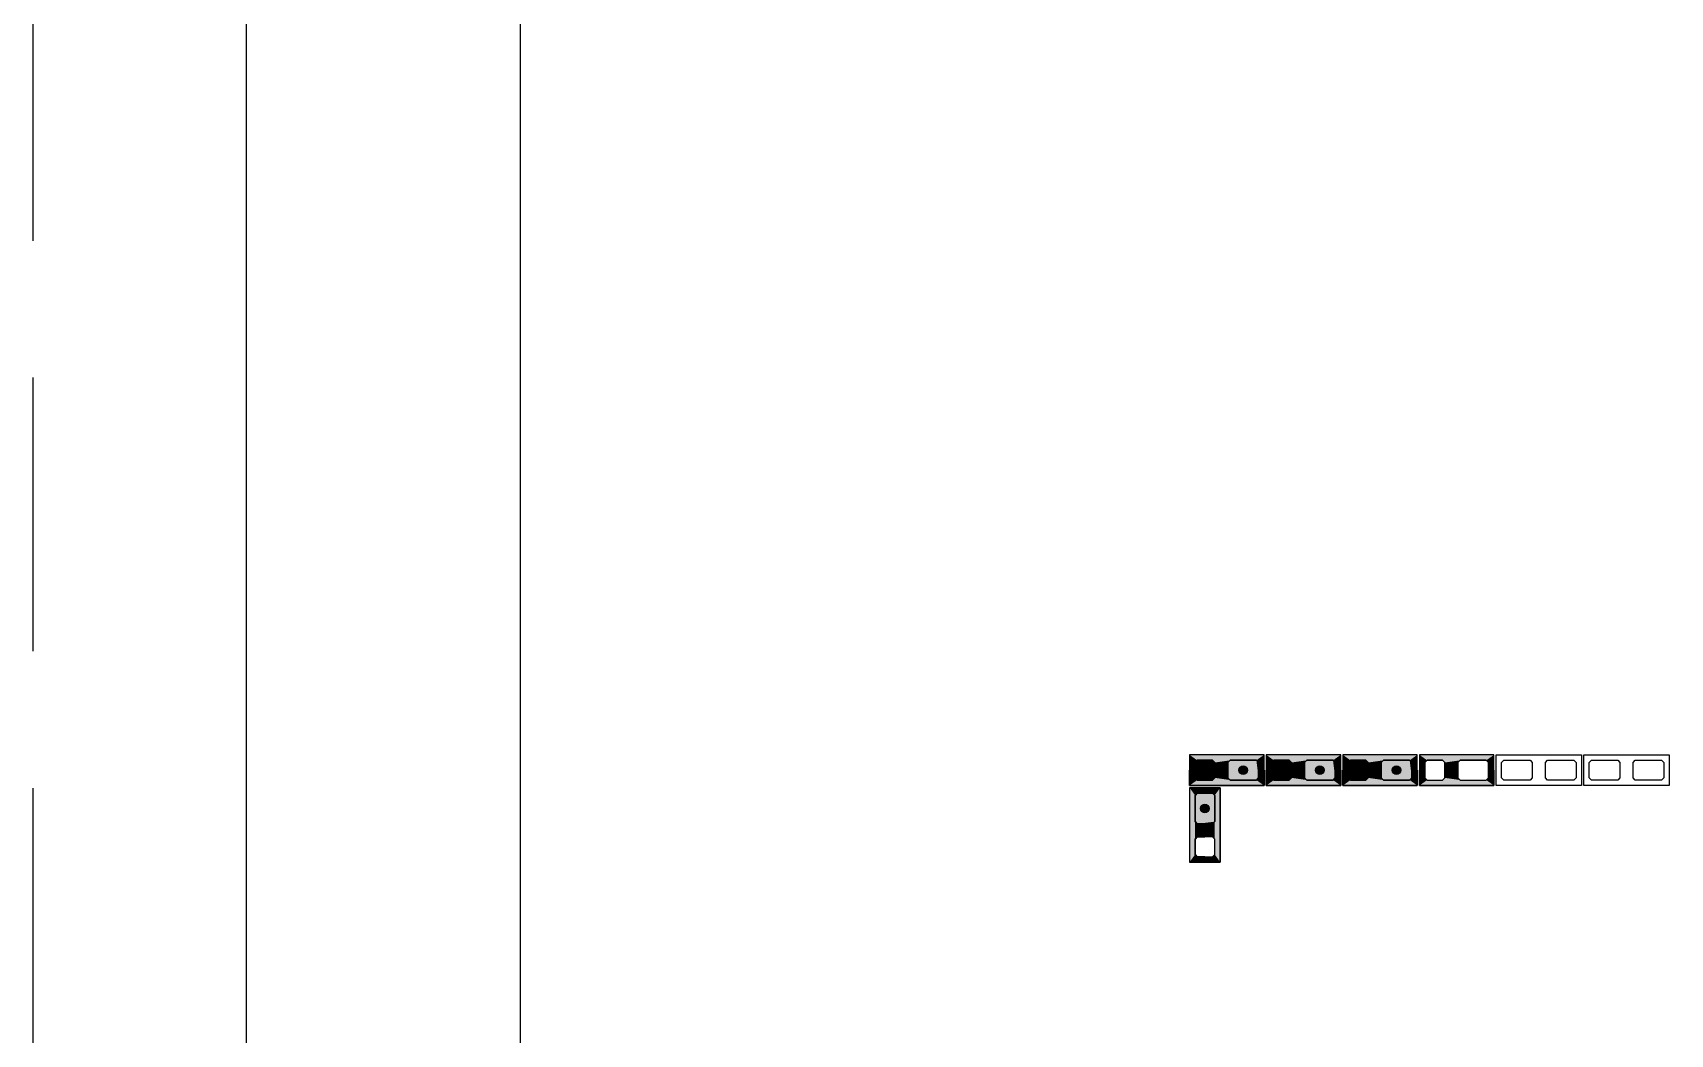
# Model space of a CAD drawing. Extents: x -1 to 122, y -1 to 61.
# Drawn here: x -1.06 to 13.89, y 17.55 to 26.7 of the extents above; entities that cross this region are included whole.
import ezdxf

# ---------------------------------------------------------------- set-up
doc = ezdxf.new("R2010")
doc.units = 0
doc.header["$MEASUREMENT"] = 0
doc.linetypes.add('HIDDEN', pattern=[0.375, 0.25, -0.125])
doc.layers.get('0').update_dxf_attribs({"linetype": 'CONTINUOUS'})
doc.layers.get('Defpoints').update_dxf_attribs({"linetype": 'CONTINUOUS'})
for name, color, linetype in [('ARQ_FOLHA', 7, 'CONTINUOUS'), ('PENA_01', 1, 'CONTINUOUS'), ('PENA_02', 2, 'CONTINUOUS'), ('PENA_03', 3, 'CONTINUOUS'), ('PENA_11', 252, 'CONTINUOUS'), ('PENA_21', 100, 'CONTINUOUS')]:
    doc.layers.add(name, color=color, linetype=linetype)

# ---------------------------------------------------------------- blocks, each defined once
blk = doc.blocks.new('FOLHA A1+1 - 1102 X 594')
at = {"layer": 'ARQ_FOLHA', "color": 1}
for points in [[(-1189, 0), (0, 0), (0, 594), (-1189, 594)], [(-1164, 10), (-10, 10), (-10, 584), (-1164, 584)]]:
    blk.add_lwpolyline(points, close=True, dxfattribs=at)
at = {"layer": 'Defpoints', "color": 8, "linetype": 'HIDDEN', "ltscale": 100}
blk.add_lwpolyline([(-1208.5, 609.5), (-1208.5, -15.5), (19.5, -15.5), (19.5, 609.5)], close=True, dxfattribs=at)

msp = doc.modelspace()

# ---------------------------------------------------------------- linework, layer by layer
at = {"layer": 'PENA_01', "linetype": 'Continuous'}
for points in [[(9.571214, 19.874752), (9.711214, 19.874752), (9.731214, 19.894752), (9.731214, 20.034752), (9.711214, 20.054752), (9.571214, 20.054752), (9.551214, 20.034752), (9.551214, 19.894752), (9.571214, 19.874752)], [(9.871214, 19.874752), (10.111214, 19.874752), (10.131214, 19.894752), (10.131214, 20.034752), (10.111214, 20.054752), (9.871214, 20.054752), (9.851214, 20.034752), (9.851214, 19.894752), (9.871214, 19.874752)], [(10.271214, 19.874752), (10.411214, 19.874752), (10.431214, 19.894752), (10.431214, 20.034752), (10.411214, 20.054752), (10.271214, 20.054752), (10.251214, 20.034752), (10.251214, 19.894752), (10.271214, 19.874752)], [(10.571214, 19.874752), (10.811214, 19.874752), (10.831214, 19.894752), (10.831214, 20.034752), (10.811214, 20.054752), (10.571214, 20.054752), (10.551214, 20.034752), (10.551214, 19.894752), (10.571214, 19.874752)], [(10.971214, 19.874752), (11.111214, 19.874752), (11.131214, 19.894752), (11.131214, 20.034752), (11.111214, 20.054752), (10.971214, 20.054752), (10.951214, 20.034752), (10.951214, 19.894752), (10.971214, 19.874752)], [(11.271214, 19.874752), (11.511214, 19.874752), (11.531214, 19.894752), (11.531214, 20.034752), (11.511214, 20.054752), (11.271214, 20.054752), (11.251214, 20.034752), (11.251214, 19.894752), (11.271214, 19.874752)], [(11.671214, 19.874752), (11.811214, 19.874752), (11.831214, 19.894752), (11.831214, 20.034752), (11.811214, 20.054752), (11.671214, 20.054752), (11.651214, 20.034752), (11.651214, 19.894752), (11.671214, 19.874752)], [(11.971214, 19.874752), (12.211214, 19.874752), (12.231214, 19.894752), (12.231214, 20.034752), (12.211214, 20.054752), (11.971214, 20.054752), (11.951214, 20.034752), (11.951214, 19.894752), (11.971214, 19.874752)], [(12.351214, 20.034752), (12.371214, 20.054752), (12.611214, 20.054752), (12.631214, 20.034752), (12.631214, 19.894752), (12.611214, 19.874752), (12.371214, 19.874752), (12.351214, 19.894752), (12.351214, 20.034752)], [(12.751214, 20.034752), (12.771214, 20.054752), (13.011214, 20.054752), (13.031214, 20.034752), (13.031214, 19.894752), (13.011214, 19.874752), (12.771214, 19.874752), (12.751214, 19.894752), (12.751214, 20.034752)], [(13.151214, 20.034752), (13.171214, 20.054752), (13.411214, 20.054752), (13.431214, 20.034752), (13.431214, 19.894752), (13.411214, 19.874752), (13.171214, 19.874752), (13.151214, 19.894752), (13.151214, 20.034752)], [(13.551214, 20.034752), (13.571214, 20.054752), (13.811214, 20.054752), (13.831214, 20.034752), (13.831214, 19.894752), (13.811214, 19.874752), (13.571214, 19.874752), (13.551214, 19.894752), (13.551214, 20.034752)], [(9.731214, 19.494752), (9.731214, 19.734752), (9.711214, 19.754752), (9.571214, 19.754752), (9.551214, 19.734752), (9.551214, 19.494752), (9.571214, 19.474752), (9.711214, 19.474752), (9.731214, 19.494752)], [(9.731214, 19.194752), (9.731214, 19.334752), (9.711214, 19.354752), (9.571214, 19.354752), (9.551214, 19.334752), (9.551214, 19.194752), (9.571214, 19.174752), (9.711214, 19.174752), (9.731214, 19.194752)]]:
    msp.add_lwpolyline(points, dxfattribs=at)
at = {"layer": 'PENA_02', "linetype": 'Continuous'}
for points in [[(9.501214, 19.824752), (10.181214, 19.824752), (10.181214, 20.104752), (9.501214, 20.104752), (9.501214, 19.824752)], [(10.201214, 19.824752), (10.881214, 19.824752), (10.881214, 20.104752), (10.201214, 20.104752), (10.201214, 19.824752)], [(10.901214, 19.824752), (11.581214, 19.824752), (11.581214, 20.104752), (10.901214, 20.104752), (10.901214, 19.824752)], [(11.601214, 19.824752), (12.281214, 19.824752), (12.281214, 20.104752), (11.601214, 20.104752), (11.601214, 19.824752)], [(12.301214, 20.104752), (13.081214, 20.104752), (13.081214, 19.824752), (12.301214, 19.824752), (12.301214, 20.104752)], [(13.101214, 20.104752), (13.881214, 20.104752), (13.881214, 19.824752), (13.101214, 19.824752), (13.101214, 20.104752)], [(9.781214, 19.124752), (9.781214, 19.804752), (9.501214, 19.804752), (9.501214, 19.124752), (9.781214, 19.124752)]]:
    msp.add_lwpolyline(points, dxfattribs=at)
at = {"layer": 'PENA_03', "linetype": 'Continuous'}
for points in [[(9.731214, 19.894752), (9.711214, 19.874752), (9.571214, 19.874752), (9.551214, 19.894752), (9.551214, 20.034752), (9.571214, 20.054752), (9.711214, 20.054752), (9.731214, 20.034752), (9.731214, 19.894752)], [(10.131214, 19.894752), (10.111214, 19.874752), (9.871214, 19.874752), (9.851214, 19.894752), (9.851214, 20.034752), (9.871214, 20.054752), (10.111214, 20.054752), (10.131214, 20.034752), (10.131214, 19.894752)], [(10.431214, 19.894752), (10.411214, 19.874752), (10.271214, 19.874752), (10.251214, 19.894752), (10.251214, 20.034752), (10.271214, 20.054752), (10.411214, 20.054752), (10.431214, 20.034752), (10.431214, 19.894752)], [(10.831214, 19.894752), (10.811214, 19.874752), (10.571214, 19.874752), (10.551214, 19.894752), (10.551214, 20.034752), (10.571214, 20.054752), (10.811214, 20.054752), (10.831214, 20.034752), (10.831214, 19.894752)], [(11.131214, 19.894752), (11.111214, 19.874752), (10.971214, 19.874752), (10.951214, 19.894752), (10.951214, 20.034752), (10.971214, 20.054752), (11.111214, 20.054752), (11.131214, 20.034752), (11.131214, 19.894752)], [(11.531214, 19.894752), (11.511214, 19.874752), (11.271214, 19.874752), (11.251214, 19.894752), (11.251214, 20.034752), (11.271214, 20.054752), (11.511214, 20.054752), (11.531214, 20.034752), (11.531214, 19.894752)], [(9.571214, 19.474752), (9.551214, 19.494752), (9.551214, 19.734752), (9.571214, 19.754752), (9.711214, 19.754752), (9.731214, 19.734752), (9.731214, 19.494752), (9.711214, 19.474752), (9.571214, 19.474752)]]:
    msp.add_lwpolyline(points, dxfattribs=at)
for centre in [(9.641214, 19.964752), (9.991214, 19.964752), (10.341214, 19.964752), (10.691214, 19.964752), (11.041214, 19.964752), (11.391214, 19.964752), (9.641214, 19.614752)]:
    msp.add_circle(centre, 0.04, dxfattribs=at)
for points in [[(9.681214, 19.964752), (9.621214, 19.999393), (9.603626, 19.978433)], [(9.681214, 19.964752), (9.603626, 19.978433), (9.603626, 19.951071)], [(9.681214, 19.964752), (9.603626, 19.951071), (9.621214, 19.930111)], [(9.681214, 19.964752), (9.64816, 20.004144), (9.621214, 19.999393)], [(9.681214, 19.964752), (9.621214, 19.930111), (9.64816, 19.92536)], [(9.681214, 19.964752), (9.671855, 19.990463), (9.64816, 20.004144)], [(9.681214, 19.964752), (9.64816, 19.92536), (9.671855, 19.93904)], [(9.681214, 19.964752), (9.671855, 19.93904), (9.681214, 19.964752)], [(10.031214, 19.964752), (9.971214, 19.999393), (9.953626, 19.978433)], [(10.031214, 19.964752), (9.953626, 19.978433), (9.953626, 19.951071)], [(10.031214, 19.964752), (9.953626, 19.951071), (9.971214, 19.930111)], [(10.031214, 19.964752), (9.99816, 20.004144), (9.971214, 19.999393)], [(10.031214, 19.964752), (9.971214, 19.930111), (9.99816, 19.92536)], [(10.031214, 19.964752), (10.021855, 19.990463), (9.99816, 20.004144)], [(10.031214, 19.964752), (9.99816, 19.92536), (10.021855, 19.93904)], [(10.031214, 19.964752), (10.021855, 19.93904), (10.031214, 19.964752)], [(10.381214, 19.964752), (10.321214, 19.999393), (10.303626, 19.978433)], [(10.381214, 19.964752), (10.303626, 19.978433), (10.303626, 19.951071)], [(10.381214, 19.964752), (10.303626, 19.951071), (10.321214, 19.930111)], [(10.381214, 19.964752), (10.34816, 20.004144), (10.321214, 19.999393)], [(10.381214, 19.964752), (10.321214, 19.930111), (10.34816, 19.92536)], [(10.381214, 19.964752), (10.371855, 19.990463), (10.34816, 20.004144)], [(10.381214, 19.964752), (10.34816, 19.92536), (10.371855, 19.93904)], [(10.381214, 19.964752), (10.371855, 19.93904), (10.381214, 19.964752)], [(10.731214, 19.964752), (10.671214, 19.999393), (10.653626, 19.978433)], [(10.731214, 19.964752), (10.653626, 19.978433), (10.653626, 19.951071)], [(10.731214, 19.964752), (10.653626, 19.951071), (10.671214, 19.930111)], [(10.731214, 19.964752), (10.69816, 20.004144), (10.671214, 19.999393)], [(10.731214, 19.964752), (10.671214, 19.930111), (10.69816, 19.92536)], [(10.731214, 19.964752), (10.721855, 19.990463), (10.69816, 20.004144)], [(10.731214, 19.964752), (10.69816, 19.92536), (10.721855, 19.93904)], [(10.731214, 19.964752), (10.721855, 19.93904), (10.731214, 19.964752)], [(11.081214, 19.964752), (11.021214, 19.999393), (11.003626, 19.978433)], [(11.081214, 19.964752), (11.003626, 19.978433), (11.003626, 19.951071)], [(11.081214, 19.964752), (11.003626, 19.951071), (11.021214, 19.930111)], [(11.081214, 19.964752), (11.04816, 20.004144), (11.021214, 19.999393)], [(11.081214, 19.964752), (11.021214, 19.930111), (11.04816, 19.92536)], [(11.081214, 19.964752), (11.071855, 19.990463), (11.04816, 20.004144)], [(11.081214, 19.964752), (11.04816, 19.92536), (11.071855, 19.93904)], [(11.081214, 19.964752), (11.071855, 19.93904), (11.081214, 19.964752)], [(11.431214, 19.964752), (11.371214, 19.999393), (11.353626, 19.978433)], [(11.431214, 19.964752), (11.353626, 19.978433), (11.353626, 19.951071)], [(11.431214, 19.964752), (11.353626, 19.951071), (11.371214, 19.930111)], [(11.431214, 19.964752), (11.39816, 20.004144), (11.371214, 19.999393)], [(11.431214, 19.964752), (11.371214, 19.930111), (11.39816, 19.92536)], [(11.431214, 19.964752), (11.421855, 19.990463), (11.39816, 20.004144)], [(11.431214, 19.964752), (11.39816, 19.92536), (11.421855, 19.93904)], [(11.431214, 19.964752), (11.421855, 19.93904), (11.431214, 19.964752)], [(9.681214, 19.614752), (9.621214, 19.649393), (9.603626, 19.628433)], [(9.681214, 19.614752), (9.603626, 19.628433), (9.603626, 19.601071)], [(9.681214, 19.614752), (9.603626, 19.601071), (9.621214, 19.580111)], [(9.681214, 19.614752), (9.64816, 19.654144), (9.621214, 19.649393)], [(9.681214, 19.614752), (9.621214, 19.580111), (9.64816, 19.57536)], [(9.681214, 19.614752), (9.671855, 19.640463), (9.64816, 19.654144)], [(9.681214, 19.614752), (9.64816, 19.57536), (9.671855, 19.58904)], [(9.681214, 19.614752), (9.671855, 19.58904), (9.681214, 19.614752)]]:
    msp.add_solid(points, dxfattribs=at)
at = {"layer": 'PENA_11', "linetype": 'Continuous'}
for points in [[(9.731214, 19.894752), (9.551214, 20.034752), (9.571214, 20.054752)], [(9.731214, 19.894752), (9.571214, 20.054752), (9.711214, 20.054752)], [(9.731214, 19.894752), (9.711214, 20.054752), (9.731214, 20.034752)], [(10.131214, 19.894752), (9.851214, 20.034752), (9.871214, 20.054752)], [(10.131214, 19.894752), (9.871214, 20.054752), (10.111214, 20.054752)], [(10.131214, 19.894752), (10.111214, 20.054752), (10.131214, 20.034752)], [(10.431214, 19.894752), (10.251214, 20.034752), (10.271214, 20.054752)], [(10.431214, 19.894752), (10.271214, 20.054752), (10.411214, 20.054752)], [(10.431214, 19.894752), (10.411214, 20.054752), (10.431214, 20.034752)], [(10.831214, 19.894752), (10.551214, 20.034752), (10.571214, 20.054752)], [(10.831214, 19.894752), (10.571214, 20.054752), (10.811214, 20.054752)], [(10.831214, 19.894752), (10.811214, 20.054752), (10.831214, 20.034752)], [(11.131214, 19.894752), (10.951214, 20.034752), (10.971214, 20.054752)], [(11.131214, 19.894752), (10.971214, 20.054752), (11.111214, 20.054752)], [(11.131214, 19.894752), (11.111214, 20.054752), (11.131214, 20.034752)], [(11.531214, 19.894752), (11.251214, 20.034752), (11.271214, 20.054752)], [(11.531214, 19.894752), (11.271214, 20.054752), (11.511214, 20.054752)], [(11.531214, 19.894752), (11.511214, 20.054752), (11.531214, 20.034752)], [(9.731214, 19.894752), (9.551214, 19.894752), (9.551214, 20.034752)], [(9.731214, 19.894752), (9.571214, 19.874752), (9.551214, 19.894752)], [(9.731214, 19.894752), (9.711214, 19.874752), (9.571214, 19.874752)], [(9.731214, 19.894752), (9.731214, 20.034752), (9.731214, 19.894752)], [(10.131214, 19.894752), (9.851214, 19.894752), (9.851214, 20.034752)], [(10.131214, 19.894752), (9.871214, 19.874752), (9.851214, 19.894752)], [(10.131214, 19.894752), (10.111214, 19.874752), (9.871214, 19.874752)], [(10.131214, 19.894752), (10.131214, 20.034752), (10.131214, 19.894752)], [(10.431214, 19.894752), (10.251214, 19.894752), (10.251214, 20.034752)], [(10.431214, 19.894752), (10.271214, 19.874752), (10.251214, 19.894752)], [(10.431214, 19.894752), (10.411214, 19.874752), (10.271214, 19.874752)], [(10.431214, 19.894752), (10.431214, 20.034752), (10.431214, 19.894752)], [(10.831214, 19.894752), (10.551214, 19.894752), (10.551214, 20.034752)], [(10.831214, 19.894752), (10.571214, 19.874752), (10.551214, 19.894752)], [(10.831214, 19.894752), (10.811214, 19.874752), (10.571214, 19.874752)], [(10.831214, 19.894752), (10.831214, 20.034752), (10.831214, 19.894752)], [(11.131214, 19.894752), (10.951214, 19.894752), (10.951214, 20.034752)], [(11.131214, 19.894752), (10.971214, 19.874752), (10.951214, 19.894752)], [(11.131214, 19.894752), (11.111214, 19.874752), (10.971214, 19.874752)], [(11.131214, 19.894752), (11.131214, 20.034752), (11.131214, 19.894752)], [(11.531214, 19.894752), (11.251214, 19.894752), (11.251214, 20.034752)], [(11.531214, 19.894752), (11.271214, 19.874752), (11.251214, 19.894752)], [(11.531214, 19.894752), (11.511214, 19.874752), (11.271214, 19.874752)], [(11.531214, 19.894752), (11.531214, 20.034752), (11.531214, 19.894752)], [(9.571214, 19.474752), (9.551214, 19.734752), (9.571214, 19.754752)], [(9.571214, 19.474752), (9.571214, 19.754752), (9.711214, 19.754752)], [(9.571214, 19.474752), (9.711214, 19.754752), (9.731214, 19.734752)], [(9.571214, 19.474752), (9.551214, 19.494752), (9.551214, 19.734752)], [(9.571214, 19.474752), (9.731214, 19.734752), (9.731214, 19.494752)], [(9.571214, 19.474752), (9.731214, 19.494752), (9.711214, 19.474752)], [(9.571214, 19.474752), (9.711214, 19.474752), (9.571214, 19.474752)]]:
    msp.add_solid(points, dxfattribs=at)
at = {"layer": 'PENA_21', "linetype": 'Continuous'}
for points in [[(9.501214, 19.964752), (9.551214, 19.964752), (9.551214, 20.034752), (9.571214, 20.054752), (9.711214, 20.054752), (9.731214, 20.034752), (9.731214, 19.964752), (9.851214, 19.964752), (9.851214, 20.034752), (9.871214, 20.054752), (10.111214, 20.054752), (10.131214, 20.034752), (10.131214, 19.964752), (10.181214, 19.964752), (10.181214, 20.104752), (9.501214, 20.104752), (9.501214, 19.964752)], [(10.201214, 19.964752), (10.251214, 19.964752), (10.251214, 20.034752), (10.271214, 20.054752), (10.411214, 20.054752), (10.431214, 20.034752), (10.431214, 19.964752), (10.551214, 19.964752), (10.551214, 20.034752), (10.571214, 20.054752), (10.811214, 20.054752), (10.831214, 20.034752), (10.831214, 19.964752), (10.881214, 19.964752), (10.881214, 20.104752), (10.201214, 20.104752), (10.201214, 19.964752)], [(10.901214, 19.964752), (10.951214, 19.964752), (10.951214, 20.034752), (10.971214, 20.054752), (11.111214, 20.054752), (11.131214, 20.034752), (11.131214, 19.964752), (11.251214, 19.964752), (11.251214, 20.034752), (11.271214, 20.054752), (11.511214, 20.054752), (11.531214, 20.034752), (11.531214, 19.964752), (11.581214, 19.964752), (11.581214, 20.104752), (10.901214, 20.104752), (10.901214, 19.964752)], [(11.601214, 19.964752), (11.651214, 19.964752), (11.651214, 20.034752), (11.671214, 20.054752), (11.811214, 20.054752), (11.831214, 20.034752), (11.831214, 19.964752), (11.951214, 19.964752), (11.951214, 20.034752), (11.971214, 20.054752), (12.211214, 20.054752), (12.231214, 20.034752), (12.231214, 19.964752), (12.281214, 19.964752), (12.281214, 20.104752), (11.601214, 20.104752), (11.601214, 19.964752)], [(9.501214, 19.964752), (9.551214, 19.964752), (9.551214, 19.894752), (9.571214, 19.874752), (9.711214, 19.874752), (9.731214, 19.894752), (9.731214, 19.964752), (9.851214, 19.964752), (9.851214, 19.894752), (9.871214, 19.874752), (10.111214, 19.874752), (10.131214, 19.894752), (10.131214, 19.964752), (10.181214, 19.964752), (10.181214, 19.824752), (9.501214, 19.824752), (9.501214, 19.964752)], [(10.201214, 19.964752), (10.251214, 19.964752), (10.251214, 19.894752), (10.271214, 19.874752), (10.411214, 19.874752), (10.431214, 19.894752), (10.431214, 19.964752), (10.551214, 19.964752), (10.551214, 19.894752), (10.571214, 19.874752), (10.811214, 19.874752), (10.831214, 19.894752), (10.831214, 19.964752), (10.881214, 19.964752), (10.881214, 19.824752), (10.201214, 19.824752), (10.201214, 19.964752)], [(10.901214, 19.964752), (10.951214, 19.964752), (10.951214, 19.894752), (10.971214, 19.874752), (11.111214, 19.874752), (11.131214, 19.894752), (11.131214, 19.964752), (11.251214, 19.964752), (11.251214, 19.894752), (11.271214, 19.874752), (11.511214, 19.874752), (11.531214, 19.894752), (11.531214, 19.964752), (11.581214, 19.964752), (11.581214, 19.824752), (10.901214, 19.824752), (10.901214, 19.964752)], [(11.601214, 19.964752), (11.651214, 19.964752), (11.651214, 19.894752), (11.671214, 19.874752), (11.811214, 19.874752), (11.831214, 19.894752), (11.831214, 19.964752), (11.951214, 19.964752), (11.951214, 19.894752), (11.971214, 19.874752), (12.211214, 19.874752), (12.231214, 19.894752), (12.231214, 19.964752), (12.281214, 19.964752), (12.281214, 19.824752), (11.601214, 19.824752), (11.601214, 19.964752)], [(9.641214, 19.124752), (9.641214, 19.174752), (9.571214, 19.174752), (9.551214, 19.194752), (9.551214, 19.334752), (9.571214, 19.354752), (9.641214, 19.354752), (9.641214, 19.474752), (9.571214, 19.474752), (9.551214, 19.494752), (9.551214, 19.734752), (9.571214, 19.754752), (9.641214, 19.754752), (9.641214, 19.804752), (9.501214, 19.804752), (9.501214, 19.124752), (9.641214, 19.124752)], [(9.641214, 19.124752), (9.641214, 19.174752), (9.711214, 19.174752), (9.731214, 19.194752), (9.731214, 19.334752), (9.711214, 19.354752), (9.641214, 19.354752), (9.641214, 19.474752), (9.711214, 19.474752), (9.731214, 19.494752), (9.731214, 19.734752), (9.711214, 19.754752), (9.641214, 19.754752), (9.641214, 19.804752), (9.781214, 19.804752), (9.781214, 19.124752), (9.641214, 19.124752)]]:
    msp.add_lwpolyline(points, dxfattribs=at)
for points in [[(10.181214, 20.104752), (9.501214, 20.104752), (9.571214, 20.054752)], [(9.501214, 20.104752), (9.501214, 19.964752), (9.551214, 19.964752)], [(9.501214, 20.104752), (9.551214, 19.964752), (9.551214, 20.034752)], [(9.501214, 20.104752), (9.551214, 20.034752), (9.571214, 20.054752)], [(10.181214, 20.104752), (9.571214, 20.054752), (9.711214, 20.054752)], [(10.181214, 20.104752), (9.711214, 20.054752), (9.731214, 20.034752)], [(10.181214, 20.104752), (9.731214, 20.034752), (9.871214, 20.054752)], [(9.731214, 20.034752), (9.851214, 20.034752), (9.871214, 20.054752)], [(10.181214, 20.104752), (9.871214, 20.054752), (10.111214, 20.054752)], [(10.181214, 20.104752), (10.111214, 20.054752), (10.131214, 20.034752)], [(10.181214, 20.104752), (10.131214, 20.034752), (10.181214, 19.964752)], [(10.881214, 20.104752), (10.201214, 20.104752), (10.271214, 20.054752)], [(10.201214, 20.104752), (10.201214, 19.964752), (10.251214, 19.964752)], [(10.201214, 20.104752), (10.251214, 19.964752), (10.251214, 20.034752)], [(10.201214, 20.104752), (10.251214, 20.034752), (10.271214, 20.054752)], [(10.881214, 20.104752), (10.271214, 20.054752), (10.411214, 20.054752)], [(10.881214, 20.104752), (10.411214, 20.054752), (10.431214, 20.034752)], [(10.881214, 20.104752), (10.431214, 20.034752), (10.571214, 20.054752)], [(10.431214, 20.034752), (10.551214, 20.034752), (10.571214, 20.054752)], [(10.881214, 20.104752), (10.571214, 20.054752), (10.811214, 20.054752)], [(10.881214, 20.104752), (10.811214, 20.054752), (10.831214, 20.034752)], [(10.881214, 20.104752), (10.831214, 20.034752), (10.881214, 19.964752)], [(11.581214, 20.104752), (10.901214, 20.104752), (10.971214, 20.054752)], [(10.901214, 20.104752), (10.901214, 19.964752), (10.951214, 19.964752)], [(10.901214, 20.104752), (10.951214, 19.964752), (10.951214, 20.034752)], [(10.901214, 20.104752), (10.951214, 20.034752), (10.971214, 20.054752)], [(11.581214, 20.104752), (10.971214, 20.054752), (11.111214, 20.054752)], [(11.581214, 20.104752), (11.111214, 20.054752), (11.131214, 20.034752)], [(11.581214, 20.104752), (11.131214, 20.034752), (11.271214, 20.054752)], [(11.131214, 20.034752), (11.251214, 20.034752), (11.271214, 20.054752)], [(11.581214, 20.104752), (11.271214, 20.054752), (11.511214, 20.054752)], [(11.581214, 20.104752), (11.511214, 20.054752), (11.531214, 20.034752)], [(11.581214, 20.104752), (11.531214, 20.034752), (11.581214, 19.964752)], [(12.281214, 20.104752), (11.601214, 20.104752), (11.671214, 20.054752)], [(11.601214, 20.104752), (11.601214, 19.964752), (11.651214, 19.964752)], [(11.601214, 20.104752), (11.651214, 19.964752), (11.651214, 20.034752)], [(11.601214, 20.104752), (11.651214, 20.034752), (11.671214, 20.054752)], [(12.281214, 20.104752), (11.671214, 20.054752), (11.811214, 20.054752)], [(12.281214, 20.104752), (11.811214, 20.054752), (11.831214, 20.034752)], [(12.281214, 20.104752), (11.831214, 20.034752), (11.971214, 20.054752)], [(11.831214, 20.034752), (11.951214, 20.034752), (11.971214, 20.054752)], [(12.281214, 20.104752), (11.971214, 20.054752), (12.211214, 20.054752)], [(12.281214, 20.104752), (12.211214, 20.054752), (12.231214, 20.034752)], [(12.281214, 20.104752), (12.231214, 20.034752), (12.281214, 19.964752)], [(9.501214, 19.824752), (9.501214, 19.964752), (9.551214, 19.964752)], [(9.501214, 19.824752), (9.551214, 19.964752), (9.551214, 19.894752)], [(9.501214, 19.824752), (9.551214, 19.894752), (9.571214, 19.874752)], [(10.181214, 19.824752), (9.711214, 19.874752), (9.731214, 19.894752)], [(9.731214, 20.034752), (9.731214, 19.964752), (9.851214, 19.964752)], [(9.731214, 20.034752), (9.851214, 19.964752), (9.851214, 20.034752)], [(9.731214, 19.894752), (9.731214, 19.964752), (9.851214, 19.964752)], [(9.731214, 19.894752), (9.851214, 19.964752), (9.851214, 19.894752)], [(10.181214, 19.824752), (9.731214, 19.894752), (9.871214, 19.874752)], [(9.731214, 19.894752), (9.851214, 19.894752), (9.871214, 19.874752)], [(10.181214, 19.824752), (10.111214, 19.874752), (10.131214, 19.894752)], [(10.181214, 19.964752), (10.131214, 20.034752), (10.131214, 19.964752)], [(10.181214, 19.824752), (10.131214, 19.894752), (10.181214, 19.964752)], [(10.181214, 19.964752), (10.131214, 19.894752), (10.131214, 19.964752)], [(10.201214, 19.824752), (10.201214, 19.964752), (10.251214, 19.964752)], [(10.201214, 19.824752), (10.251214, 19.964752), (10.251214, 19.894752)], [(10.201214, 19.824752), (10.251214, 19.894752), (10.271214, 19.874752)], [(10.881214, 19.824752), (10.411214, 19.874752), (10.431214, 19.894752)], [(10.431214, 20.034752), (10.431214, 19.964752), (10.551214, 19.964752)], [(10.431214, 20.034752), (10.551214, 19.964752), (10.551214, 20.034752)], [(10.431214, 19.894752), (10.431214, 19.964752), (10.551214, 19.964752)], [(10.431214, 19.894752), (10.551214, 19.964752), (10.551214, 19.894752)], [(10.881214, 19.824752), (10.431214, 19.894752), (10.571214, 19.874752)], [(10.431214, 19.894752), (10.551214, 19.894752), (10.571214, 19.874752)], [(10.881214, 19.824752), (10.811214, 19.874752), (10.831214, 19.894752)], [(10.881214, 19.964752), (10.831214, 20.034752), (10.831214, 19.964752)], [(10.881214, 19.824752), (10.831214, 19.894752), (10.881214, 19.964752)], [(10.881214, 19.964752), (10.831214, 19.894752), (10.831214, 19.964752)], [(10.901214, 19.824752), (10.901214, 19.964752), (10.951214, 19.964752)], [(10.901214, 19.824752), (10.951214, 19.964752), (10.951214, 19.894752)], [(10.901214, 19.824752), (10.951214, 19.894752), (10.971214, 19.874752)], [(11.581214, 19.824752), (11.111214, 19.874752), (11.131214, 19.894752)], [(11.131214, 20.034752), (11.131214, 19.964752), (11.251214, 19.964752)], [(11.131214, 20.034752), (11.251214, 19.964752), (11.251214, 20.034752)], [(11.131214, 19.894752), (11.131214, 19.964752), (11.251214, 19.964752)], [(11.131214, 19.894752), (11.251214, 19.964752), (11.251214, 19.894752)], [(11.581214, 19.824752), (11.131214, 19.894752), (11.271214, 19.874752)], [(11.131214, 19.894752), (11.251214, 19.894752), (11.271214, 19.874752)], [(11.581214, 19.824752), (11.511214, 19.874752), (11.531214, 19.894752)], [(11.581214, 19.964752), (11.531214, 20.034752), (11.531214, 19.964752)], [(11.581214, 19.824752), (11.531214, 19.894752), (11.581214, 19.964752)], [(11.581214, 19.964752), (11.531214, 19.894752), (11.531214, 19.964752)], [(11.601214, 19.824752), (11.601214, 19.964752), (11.651214, 19.964752)], [(11.601214, 19.824752), (11.651214, 19.964752), (11.651214, 19.894752)], [(11.601214, 19.824752), (11.651214, 19.894752), (11.671214, 19.874752)], [(12.281214, 19.824752), (11.811214, 19.874752), (11.831214, 19.894752)], [(11.831214, 20.034752), (11.831214, 19.964752), (11.951214, 19.964752)], [(11.831214, 20.034752), (11.951214, 19.964752), (11.951214, 20.034752)], [(11.831214, 19.894752), (11.831214, 19.964752), (11.951214, 19.964752)], [(11.831214, 19.894752), (11.951214, 19.964752), (11.951214, 19.894752)], [(12.281214, 19.824752), (11.831214, 19.894752), (11.971214, 19.874752)], [(11.831214, 19.894752), (11.951214, 19.894752), (11.971214, 19.874752)], [(12.281214, 19.824752), (12.211214, 19.874752), (12.231214, 19.894752)], [(12.281214, 19.964752), (12.231214, 20.034752), (12.231214, 19.964752)], [(12.281214, 19.824752), (12.231214, 19.894752), (12.281214, 19.964752)], [(12.281214, 19.964752), (12.231214, 19.894752), (12.231214, 19.964752)], [(10.181214, 19.824752), (9.501214, 19.824752), (9.571214, 19.874752)], [(9.641214, 19.804752), (9.501214, 19.804752), (9.571214, 19.754752)], [(9.571214, 19.754752), (9.501214, 19.804752), (9.551214, 19.734752)], [(9.501214, 19.804752), (9.551214, 19.194752), (9.551214, 19.734752)], [(9.501214, 19.124752), (9.551214, 19.194752), (9.501214, 19.804752)], [(10.181214, 19.824752), (9.571214, 19.874752), (9.711214, 19.874752)], [(9.641214, 19.754752), (9.641214, 19.804752), (9.571214, 19.754752)], [(9.711214, 19.754752), (9.641214, 19.754752), (9.781214, 19.804752)], [(9.641214, 19.754752), (9.641214, 19.804752), (9.781214, 19.804752)], [(9.731214, 19.734752), (9.711214, 19.754752), (9.781214, 19.804752)], [(9.731214, 19.494752), (9.781214, 19.804752), (9.731214, 19.334752)], [(9.731214, 19.334752), (9.781214, 19.804752), (9.731214, 19.194752)], [(9.781214, 19.804752), (9.781214, 19.124752), (9.731214, 19.194752)], [(9.731214, 19.494752), (9.731214, 19.734752), (9.781214, 19.804752)], [(10.181214, 19.824752), (9.871214, 19.874752), (10.111214, 19.874752)], [(10.881214, 19.824752), (10.201214, 19.824752), (10.271214, 19.874752)], [(10.881214, 19.824752), (10.271214, 19.874752), (10.411214, 19.874752)], [(10.881214, 19.824752), (10.571214, 19.874752), (10.811214, 19.874752)], [(11.581214, 19.824752), (10.901214, 19.824752), (10.971214, 19.874752)], [(11.581214, 19.824752), (10.971214, 19.874752), (11.111214, 19.874752)], [(11.581214, 19.824752), (11.271214, 19.874752), (11.511214, 19.874752)], [(12.281214, 19.824752), (11.601214, 19.824752), (11.671214, 19.874752)], [(12.281214, 19.824752), (11.671214, 19.874752), (11.811214, 19.874752)], [(12.281214, 19.824752), (11.971214, 19.874752), (12.211214, 19.874752)], [(9.551214, 19.734752), (9.551214, 19.194752), (9.551214, 19.334752)], [(9.551214, 19.734752), (9.551214, 19.494752), (9.551214, 19.334752)], [(9.571214, 19.354752), (9.551214, 19.494752), (9.551214, 19.334752)], [(9.571214, 19.354752), (9.571214, 19.474752), (9.551214, 19.494752)], [(9.641214, 19.354752), (9.571214, 19.474752), (9.571214, 19.354752)], [(9.641214, 19.354752), (9.641214, 19.474752), (9.571214, 19.474752)], [(9.641214, 19.354752), (9.711214, 19.474752), (9.711214, 19.354752)], [(9.641214, 19.354752), (9.641214, 19.474752), (9.711214, 19.474752)], [(9.711214, 19.474752), (9.731214, 19.494752), (9.711214, 19.354752)], [(9.711214, 19.354752), (9.731214, 19.494752), (9.731214, 19.334752)], [(9.571214, 19.174752), (9.551214, 19.194752), (9.501214, 19.124752)], [(9.571214, 19.174752), (9.501214, 19.124752), (9.641214, 19.124752)], [(9.571214, 19.174752), (9.641214, 19.124752), (9.641214, 19.174752)], [(9.781214, 19.124752), (9.641214, 19.124752), (9.711214, 19.174752)], [(9.711214, 19.174752), (9.641214, 19.124752), (9.641214, 19.174752)], [(9.731214, 19.194752), (9.781214, 19.124752), (9.711214, 19.174752)]]:
    msp.add_solid(points, dxfattribs=at)

# ---------------------------------------------------------------- block references
at = {"xscale": 0.09999999999999938, "yscale": 0.09999999999999938, "zscale": 0.09999999999999938}
msp.add_blockref('FOLHA A1+1 - 1102 X 594', (119.786331, 0.100435), dxfattribs=at)

doc.saveas('drawing.dxf')
